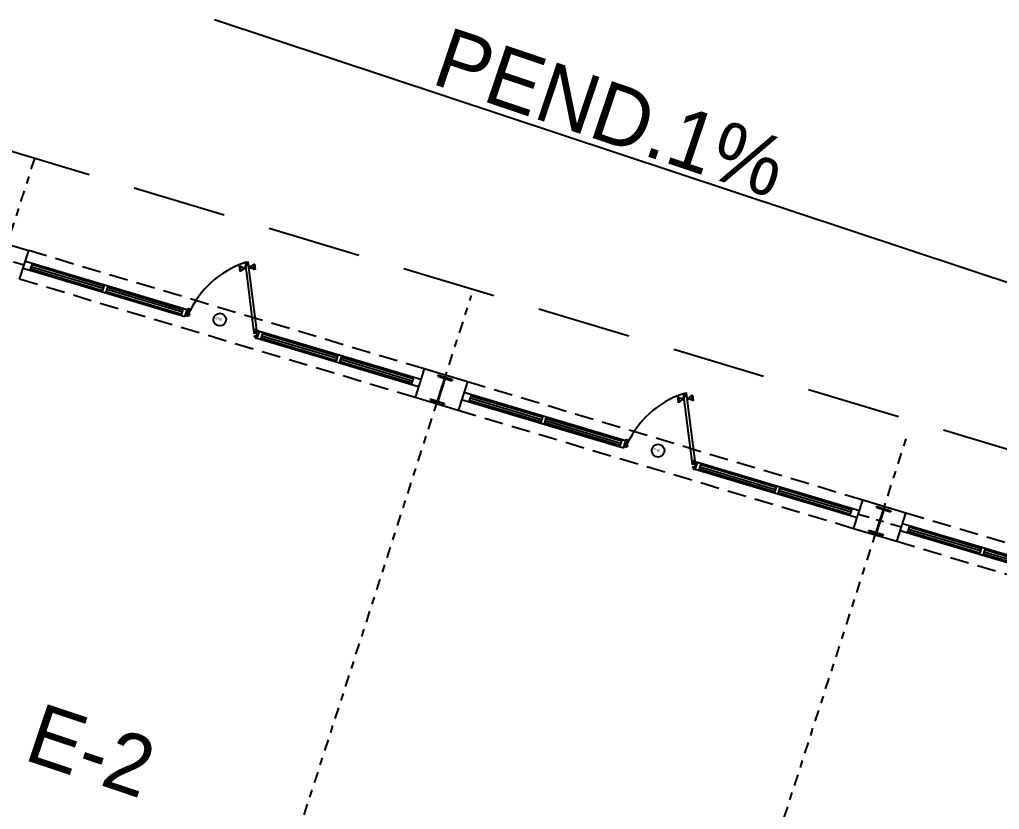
# Model space of a CAD drawing. Header units: millimetres. Extents: x 99 to 472, y 49 to 338.
# Drawn here: x 283.82 to 296.87, y 134.29 to 144.81 of the extents above; entities that cross this region are included whole.
import ezdxf

# ---------------------------------------------------------------- set-up
doc = ezdxf.new("R2010")
doc.units = ezdxf.units.MM
for name, pattern in [('ACAD_ISO04W100', [30.5, 24, -3, 0.5, -3]), ('DASHDOT', [1, 0.5, -0.25, 0, -0.25]), ('HIDDEN', [0.375, 0.25, -0.125])]:
    doc.linetypes.add(name, pattern=pattern)
for name, color, linetype in [('AUX2', 6, 'Continuous'), ('BANQUETA', 4, 'Continuous'), ('EJES CALLE', 4, 'ACAD_ISO04W100'), ('LOCALES', 5, 'Continuous'), ('NIVELES', 32, 'Continuous'), ('TEXTOS_Y_COTAS', 7, 'Continuous')]:
    doc.layers.add(name, color=color, linetype=linetype)
doc.styles.add('H1', font='hand.shx', dxfattribs={"height": 0.15})

# ---------------------------------------------------------------- blocks, each defined once
blk = doc.blocks.new('PUERTA90')
for p, q in [((0.037, 0.455), (0.011, 0.509)), ((0.049, 0.499), (0.067, 0.507)), ((0.087, 0.583), (0.051, 0.566)), ((0.053, 0.49), (0.071, 0.498)), ((0.14, 0.541), (0.121, 0.533)), ((0.144, 0.532), (0.126, 0.524)), ((0.182, 0.522), (0.156, 0.577)), ((0.434, -0.16), (0.397, -0.177)), ((0.45, -0.197), (0.397, -0.177)), ((0.414, -0.213), (0.434, -0.16))]:
    blk.add_line(p, q)
blk.add_lwpolyline([(0.051, 0.566, 0.210556), (-0.41, -0.237), (-0.395, -0.237), (-0.395, -0.252), (-0.41, -0.252)], format="xyb")
for points in [[(0.002, 0.505), (0.011, 0.509), (0.047, 0.503), (0.055, 0.485), (0.037, 0.455), (0.027, 0.45)], [(0.45, -0.197), (0.087, 0.583), (0.051, 0.566), (0.414, -0.213)], [(0.182, 0.522), (0.146, 0.528), (0.137, 0.546), (0.156, 0.577), (0.165, 0.581), (0.191, 0.526)]]:
    blk.add_lwpolyline(points, close=True)
for points in [[(0.051, 0.566), (0.104, 0.547), (0.068, 0.53), (0.087, 0.583)], [(0.087, 0.489), (0.073, 0.494), (0.065, 0.512), (0.07, 0.525)], [(0.123, 0.506), (0.128, 0.519), (0.119, 0.537), (0.106, 0.542)], [(0.45, -0.252), (0.435, -0.252), (0.435, -0.237), (0.45, -0.237)]]:
    blk.add_lwpolyline(points)
at = {"linetype": 'Continuous'}
for points in [[(-0.43, -0.262), (-0.43, -0.172), (-0.41, -0.172), (-0.41, -0.262)], [(0.47, -0.262), (0.47, -0.172), (0.45, -0.172), (0.45, -0.262)]]:
    blk.add_lwpolyline(points, close=True, dxfattribs=at)
at = {"layer": 'TEXTOS_Y_COTAS'}
blk.add_circle((-0.028, -0.182), 0.0765, dxfattribs=at)
at = {"layer": 'TEXTOS_Y_COTAS', "insert": (-0.083, -0.163), "char_height": 0.03, "width": 0.1975, "attachment_point": 1}
blk.add_mtext('\\fGraphite Light ATT|b0|i0|c162|p66;0.90', dxfattribs=at)

msp = doc.modelspace()

# ---------------------------------------------------------------- linework, layer by layer
at = {"color": 8, "linetype": 'DASHDOT', "ltscale": 0.3}
for p, q in [((280.11361, 130.82505), (284.03695, 143.00772)), ((283.30611, 141.717, 130.02396), (283.88105, 141.54497)), ((285.95504, 129.07721), (289.83948, 141.13906)), ((291.79648, 127.32936), (295.642, 139.2704)), ((295.56392, 138.04928, 153.63807), (294.98898, 138.22131, 152.53047))]:
    msp.add_line(p, q, dxfattribs=at)
at = {"color": 5, "linetype": 'Continuous', "ltscale": 0.3}
for p, q in [((283.36743, 141.90741), (283.94237, 141.73538, 131.13925)), ((283.81973, 141.35455), (283.94237, 141.73538)), ((289.20886, 140.15957, 141.2849), (289.08622, 139.77874, 141.26953)), ((289.78381, 139.98753, 142.3925), (289.20886, 140.15957, 141.2849)), ((289.78381, 139.98753, 142.3925), (289.66117, 139.60671, 142.37713)), ((289.66117, 139.60671, 142.37713), (289.08622, 139.77874, 141.26953)), ((294.92766, 138.0309), (295.0503, 138.41172)), ((295.62524, 138.23969, 153.64576), (295.0503, 138.41172, 152.53816)), ((295.5026, 137.85886), (295.62524, 138.23969)), ((295.5026, 137.85886, 153.63039), (294.92766, 138.0309, 152.52278))]:
    msp.add_line(p, q, dxfattribs=at)
at = {"color": 9, "linetype": 'HIDDEN'}
for p, q in [((289.20886, 140.15957, 141.2849), (283.94237, 141.73538, 131.13925)), ((289.08622, 139.77874, 141.26953), (283.81973, 141.35455, 131.12388)), ((295.0503, 138.41172, 152.53816), (289.78381, 139.98753, 142.3925)), ((294.92766, 138.0309, 152.52278), (289.66117, 139.60671, 142.37713)), ((300.8918, 136.66386, 163.79154), (295.62524, 138.23969, 153.64576)), ((300.76916, 136.28303, 163.77617), (295.5026, 137.85886, 153.63039))]:
    msp.add_line(p, q, dxfattribs=at)
at = {"color": 4, "linetype": 'Continuous', "ltscale": 0.3}
for p, q in [((286.05051, 140.94802, 135.28331), (283.89638, 141.59257, 131.13349)), ((286.01985, 140.85282, 135.27947), (283.86572, 141.49736, 131.12964)), ((283.96155, 141.46869), (283.99221, 141.5639)), ((284.92496, 141.2013, 133.15917), (283.96768, 141.48773, 131.31501)), ((284.93416, 141.22986, 133.16033), (283.97688, 141.51629, 131.31617)), ((284.94336, 141.25842, 133.16148), (283.98607, 141.54486, 131.31732)), ((285.98727, 140.91476, 135.18909), (284.98207, 141.21552, 133.25263)), ((285.99587, 140.9435, 135.18909), (284.99127, 141.24409, 133.25378)), ((285.97867, 140.88601, 135.18909), (284.97287, 141.18696, 133.25147)), ((289.13221, 139.92155, 141.27529), (286.98309, 140.5646, 137.1351)), ((289.16287, 140.01676, 141.27914), (287.01375, 140.65981, 137.13894)), ((288.03983, 140.26929, 139.15981), (287.03773, 140.56913, 137.22932)), ((288.04902, 140.29785, 139.16097), (287.04633, 140.59787, 137.22932)), ((288.05822, 140.32641, 139.16212), (287.05493, 140.62661, 137.22932)), ((289.06092, 140.02639, 141.09377), (288.10613, 140.31207, 139.25442)), ((289.04252, 139.96926, 141.09146), (288.08774, 140.25495, 139.25212)), ((289.05172, 139.99783, 141.09261), (288.09694, 140.28351, 139.25327)), ((289.06705, 140.04543, 141.27906), (289.03639, 139.95022, 141.27521)), ((291.89194, 139.20018, 146.53656), (289.73782, 139.84473, 142.38674)), ((289.83364, 139.81605, 142.38682), (289.80298, 139.72085, 142.38298)), ((290.77559, 139.48202, 144.41358), (289.81831, 139.76845, 142.56942)), ((290.78479, 139.51058, 144.41473), (289.82691, 139.79719, 142.56942)), ((291.86128, 139.10497, 146.53272), (289.70716, 139.74952, 142.3829)), ((290.7664, 139.45345, 144.41243), (289.80971, 139.73971, 142.56942)), ((291.8201, 139.13817, 146.44234), (290.81431, 139.43912, 144.50473)), ((291.8287, 139.16691, 146.44234), (290.82351, 139.46768, 144.50588)), ((291.8373, 139.19565, 146.44234), (290.8327, 139.49624, 144.50703)), ((295.00431, 138.26891, 152.53239), (292.85018, 138.91346, 148.38257)), ((293.88796, 138.55075, 150.40941), (292.88277, 138.85152, 148.47295)), ((293.89716, 138.57931, 150.41056), (292.89137, 138.88026, 148.47295)), ((294.97365, 138.17371, 152.52855), (292.81952, 138.81825, 148.37873)), ((293.87876, 138.52219, 150.40826), (292.87417, 138.82278, 148.47295)), ((294.88456, 138.22124, 152.34587), (293.92667, 138.50785, 150.50056)), ((294.89315, 138.24998, 152.34587), (293.93587, 138.53641, 150.50171)), ((294.90175, 138.27872, 152.34587), (293.94507, 138.56498, 150.50286)), ((294.87782, 138.20238), (294.90849, 138.29758)), ((297.73338, 137.45233, 157.78982), (295.57925, 138.09688, 153.63999)), ((295.64442, 137.973), (295.67508, 138.06821)), ((297.70272, 137.35713, 157.78597), (295.54859, 138.00167, 153.63615)), ((296.60783, 137.70561, 155.66568), (295.65055, 137.99204, 153.82152)), ((296.61703, 137.73417, 155.66683), (295.65975, 138.02061, 153.82267)), ((296.62623, 137.76273, 155.66799), (295.66895, 138.04917, 153.82383)), ((297.71045, 137.37569, 157.78982), (296.65574, 137.69127, 155.75798)), ((297.71905, 137.40443, 157.78982), (296.66494, 137.71984, 155.75913)), ((297.72765, 137.43317, 157.78982), (296.67414, 137.7484, 155.76029))]:
    msp.add_line(p, q, dxfattribs=at)
at = {"color": 1, "linetype": 'Continuous', "ltscale": 0.3}
for p, q in [((289.4786, 140.03479, 141.26953), (289.38113, 139.73212, 141.26953)), ((289.39309, 140.07914, 141.26953), (289.38818, 140.06391, 141.26953)), ((289.38818, 140.06391, 141.26953), (289.57854, 140.00261, 141.26953)), ((289.48812, 140.03172, 141.26953), (289.39065, 139.72906, 141.26953)), ((289.39309, 140.07914, 141.26953), (289.58344, 140.01783, 141.26953)), ((289.58344, 140.01783, 141.26953), (289.57854, 140.00261, 141.26953)), ((289.29071, 139.76124, 141.26953), (289.28581, 139.74601, 141.26953)), ((289.28581, 139.74601, 141.26953), (289.47616, 139.68471, 141.26953)), ((289.29071, 139.76124, 141.26953), (289.48107, 139.69994, 141.26953)), ((289.48107, 139.69994, 141.26953), (289.47616, 139.68471, 141.26953)), ((295.23452, 138.33129, 152.52278), (295.22962, 138.31606, 152.52278)), ((295.23452, 138.33129, 152.52278), (295.42488, 138.26999, 152.52278)), ((295.32004, 138.28695, 152.52278), (295.22257, 137.98428, 152.52278)), ((295.22962, 138.31606, 152.52278), (295.41997, 138.25476, 152.52278)), ((295.32955, 138.28388, 152.52278), (295.23208, 137.98121, 152.52278)), ((295.42488, 138.26999, 152.52278), (295.41997, 138.25476, 152.52278)), ((295.13215, 138.0134, 152.52278), (295.12724, 137.99817, 152.52278)), ((295.12724, 137.99817, 152.52278), (295.3176, 137.93687, 152.52278)), ((295.13215, 138.0134, 152.52278), (295.3225, 137.95209, 152.52278)), ((295.3225, 137.95209, 152.52278), (295.3176, 137.93687, 152.52278))]:
    msp.add_line(p, q, dxfattribs=at)
at = {"layer": 'BANQUETA'}
for p, q in [((296.63236, 137.78178), (296.6017, 137.68657)), ((296.68027, 137.76744), (296.64961, 137.67223))]:
    msp.add_line(p, q, dxfattribs=at)
at = {"layer": 'EJES CALLE', "color": 4, "linetype": 'Continuous'}
for p, q in [((284.91899, 141.18275, 133.20455), (284.94949, 141.27746, 133.20455)), ((284.96658, 141.16743, 133.20455), (284.9974, 141.26313, 133.20455)), ((285.97194, 140.86715), (286.0026, 140.96236)), ((286.01985, 140.85282), (286.05051, 140.94802)), ((286.98309, 140.5646), (287.01375, 140.65981)), ((287.031, 140.55027), (287.06166, 140.64547)), ((288.03385, 140.25074, 139.2052), (288.06435, 140.34545, 139.2052)), ((288.08145, 140.23541, 139.2052), (288.11227, 140.33111, 139.2052)), ((290.76042, 139.43491, 144.45781), (290.79092, 139.52962, 144.45781)), ((290.80802, 139.41958, 144.45781), (290.83884, 139.51528, 144.45781)), ((291.81369, 139.1203), (291.84435, 139.21551)), ((291.86128, 139.10497), (291.89194, 139.20018)), ((292.81952, 138.81825), (292.85018, 138.91346)), ((292.86712, 138.80293), (292.89778, 138.89813)), ((293.87279, 138.50364, 150.45364), (293.90329, 138.59835, 150.45364)), ((293.92038, 138.48832, 150.45364), (293.9512, 138.58402, 150.45364))]:
    msp.add_line(p, q, dxfattribs=at)
at = {"layer": 'LOCALES', "color": 8, "linetype": 'HIDDEN', "ltscale": 5}
msp.add_line((302.71033, 137.3723, 166.63216), (281.08851, 143.84186, 124.97873), dxfattribs=at)
at = {"layer": 'NIVELES', "color": 8}
msp.add_line((286.41644, 144.8133), (299.59075, 140.44878), dxfattribs=at)

# ---------------------------------------------------------------- block references
at = {"layer": 'BANQUETA', "xscale": 1.10373412064896, "yscale": 1.10373412064896, "zscale": 1.10373412064896, "rotation": 342.1492138886367}
for p in [(286.57727, 140.99856), (292.41371, 139.25221)]:
    msp.add_blockref('PUERTA90', p, dxfattribs=at)

# ---------------------------------------------------------------- texts
at = {"layer": 'AUX2', "color": 7, "style": 'H1'}
for s, rotation, p in [('PEND.1%', 341.351485, (289.28483, 143.96657)), ('E-2', 341.505322, (283.85702, 134.96096))]:
    msp.add_text(s, height=0.8, rotation=rotation, dxfattribs=at).set_placement(p)

doc.saveas('drawing.dxf')
